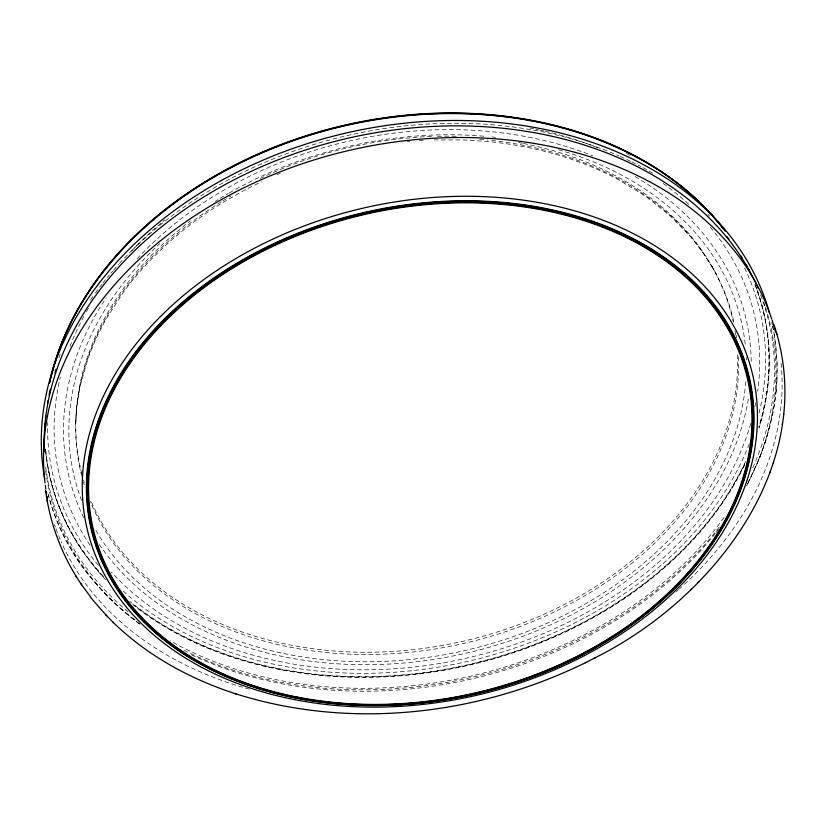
<?xml version="1.0" encoding="UTF-8"?>
<svg xmlns="http://www.w3.org/2000/svg" width="826" height="826" viewBox="0 0 826 826"><rect width="100%" height="100%" fill="white"/><g stroke="black" fill="none" stroke-linecap="round" stroke-linejoin="round"><path stroke-width="0.62" stroke-dasharray="4.13 3.1" d="M75.847 419.959L75.775 422.22M776.905 381.282L777.049 361.623L774.065 333.487M75.806 421.549L77.128 404.048L80.236 385.587L88.351 357.348L96.002 338.619L105.656 319.703L123.404 292.187C149.774 256.256 183.971 226.5 221.802 203.144L244.289 190.29L261.491 181.72M747.757 483.778L759.817 457.635L766.476 438.854L773.528 410.202L776.213 390.719M776.192 390.956L776.915 381.044M276.937 174.771L280.272 173.326M407.332 141.669L409.768 141.422M419.494 140.678L423.149 140.42M434.063 139.924L464.14 139.935L489.983 141.721C534.215 146.285 577.942 158.2 617.332 179.056L645.292 196.113L670.082 215.72L690.928 237.114L702.627 252.136L702.327 251.703L712.611 267.707L712.301 267.201M139.594 624.053L123.766 611.55L109.032 598.034L89.27 576.011C73.111 555.63 60.308 532.553 52.079 507.856L48.228 494.691M711.981 266.612L716.483 274.81L715.76 273.396M772.651 326.249L773.394 329.863M765.361 307.045A370.007 277.36 -12.9 0 1 746.394 486.111M718.403 529.414A370.007 277.36 -12.9 0 1 716.049 532.429M715.254 533.431A370.007 277.36 -12.9 0 1 189.464 653.851M139.842 624.064A370.007 277.36 -12.9 0 1 45.378 468.135M763.74 302.337A370.007 277.36 -12.9 0 1 764.969 305.868M736.42 335.408A335.057 253.51 -12.9 0 1 736.782 337.917M738.475 356.791A335.057 253.51 -12.9 0 1 461.342 643.97A335.057 253.51 -12.9 0 1 90.21 501.444M84.231 484.779A335.057 253.51 -12.9 0 1 83.498 482.353M81.805 476.22A335.057 253.51 -12.9 0 1 221.926 201.41M222.917 200.801A335.057 253.51 -12.9 0 1 230.991 195.989M479.772 139.367A335.057 253.51 -12.9 0 1 487.959 140.1M491.676 140.482A335.057 253.51 -12.9 0 1 733.808 321.655M757.039 289.73A366.321 276.751 -12.9 0 1 759.146 427.837M744.391 465.327A366.321 276.751 -12.9 0 1 133.606 605.221M105.656 579.656A366.321 276.751 -12.9 0 1 45.42 448.91M760.581 294.975A369.222 277.237 -12.9 0 1 751.732 470.025M724.041 517.437A369.222 277.237 -12.9 0 1 170.177 640.811M128.092 611.86A369.222 277.237 -12.9 0 1 45.492 465.1M90.447 300.127A369.222 277.237 -12.9 0 1 93.968 295.058M95.403 293.034A369.222 277.237 -12.9 0 1 102.145 284.01M102.92 283.019A369.222 277.237 -12.9 0 1 109.29 275.11M110.932 273.148A369.222 277.237 -12.9 0 1 112.594 271.186M113.441 270.216A369.222 277.237 -12.9 0 1 118.572 264.403M119.44 263.442A369.222 277.237 -12.9 0 1 137.013 245.446M137.89 244.61A369.222 277.237 -12.9 0 1 619.097 155.969M620.264 156.496A369.222 277.237 -12.9 0 1 630.641 161.338M631.776 161.896A369.222 277.237 -12.9 0 1 640.708 166.46M642.907 167.637A369.222 277.237 -12.9 0 1 653.634 173.728M734.975 330.875A334.499 253.396 -12.9 0 1 735.749 335.883M737.442 354.746A334.499 253.396 -12.9 0 1 461.651 641.585A334.499 253.396 -12.9 0 1 90.736 500.319M84.283 482.498A334.499 253.396 -12.9 0 1 83.55 480.071M81.867 473.938A334.499 253.396 -12.9 0 1 190.424 220.831M260.159 178.447A334.499 253.396 -12.9 0 1 431.492 136.455M437.501 136.28A334.499 253.396 -12.9 0 1 456.633 136.29M518.563 142.568A334.499 253.396 -12.9 0 1 522.259 143.259M523.488 143.497A334.499 253.396 -12.9 0 1 733.312 322.13M558.562 149.743A342.449 258.693 -12.9 0 1 745.248 344.659M746.198 357.348A342.449 258.693 -12.9 0 1 746.291 359.919M745.764 381.746A342.449 258.693 -12.9 0 1 463.737 650.805A342.449 258.693 -12.9 0 1 94.701 528.341M81.588 500.432A342.449 258.693 -12.9 0 1 156.279 246.933M157.177 246.086A342.449 258.693 -12.9 0 1 159.883 243.556M214.966 201.565A342.449 258.693 -12.9 0 1 218.012 199.665M220.057 198.405A342.449 258.693 -12.9 0 1 228.337 193.501M229.391 192.902A342.449 258.693 -12.9 0 1 484.707 136.269M491.883 136.94A342.449 258.693 -12.9 0 1 495.455 137.322M754.943 284.423A366.125 276.71 -12.9 0 1 758.815 427.176M745.661 461.331A366.125 276.71 -12.9 0 1 132.635 603.713M131.675 602.949A366.125 276.71 -12.9 0 1 129.765 601.39M103.188 576.249A366.125 276.71 -12.9 0 1 45.461 448.188M744.525 267.975A362.893 274.49 -12.9 0 1 758.795 414.012M749.285 443.841A362.893 274.49 -12.9 0 1 468.59 661.172A362.893 274.49 -12.9 0 1 120.73 588.835M98.304 565.283A362.893 274.49 -12.9 0 1 47.65 422.561M58.966 357.555A362.893 274.49 -12.9 0 1 60.112 354.075M626.573 153.584A362.893 274.49 -12.9 0 1 632.055 156.413M707.923 214.295A362.893 274.49 -12.9 0 1 709.534 216.082M755.119 284.722A366.217 276.731 -12.9 0 1 758.97 427.486M744.763 463.871A366.217 276.731 -12.9 0 1 132.635 604.064M103.178 576.6A366.217 276.731 -12.9 0 1 45.44 448.528M771.845 322.419A371.968 279.343 -12.9 0 1 772.372 324.825M772.63 326.033A371.968 279.343 -12.9 0 1 773.353 329.646M773.797 332.062A371.968 279.343 -12.9 0 1 748.521 481.362M719.219 527.143A371.968 279.343 -12.9 0 1 182.019 649.339M134.865 619.944A371.968 279.343 -12.9 0 1 48.156 494.485M710.308 227.181A356.625 269.637 -12.9 0 1 757.638 391.276M755.718 402.861A356.625 269.637 -12.9 0 1 754.778 407.466M750.751 423.47A356.625 269.637 -12.9 0 1 468.548 657.682A356.625 269.637 -12.9 0 1 111.242 572.046M90.096 545.284A356.625 269.637 -12.9 0 1 60.36 377.11M69.962 346.486A356.625 269.637 -12.9 0 1 85.274 313.808M86.513 311.578A356.625 269.637 -12.9 0 1 88.434 308.243M131.664 250.897A356.625 269.637 -12.9 0 1 161.979 222.339M162.887 221.564A356.625 269.637 -12.9 0 1 164.735 220.036M529.755 127.968A356.625 269.637 -12.9 0 1 534.546 128.918M535.733 129.166A356.625 269.637 -12.9 0 1 539.295 129.919M540.483 130.188A356.625 269.637 -12.9 0 1 544.024 130.983M545.201 131.251A356.625 269.637 -12.9 0 1 597.787 147.771M663.144 183.413A356.625 269.637 -12.9 0 1 689.07 204.683M635.277 176.609A347.601 262.668 -12.9 0 1 751.206 361.592M748.315 399.123A347.601 262.668 -12.9 0 1 463.861 653.686A347.601 262.668 -12.9 0 1 99.285 544.499M83.787 517.881A347.601 262.668 -12.9 0 1 106.172 297.783M137.137 258.744A347.601 262.668 -12.9 0 1 592.686 155.825M781.076 363.306A373.486 277.897 -12.9 0 1 781.592 369.346M781.675 370.564A373.486 277.897 -12.9 0 1 683.742 584.994M682.008 586.574A373.486 277.897 -12.9 0 1 679.395 588.928M678.518 589.712A373.486 277.897 -12.9 0 1 675.864 592.046M249.307 689.163A373.486 277.897 -12.9 0 1 243.66 687.562M242.534 687.232A373.486 277.897 -12.9 0 1 61.145 541.701M60.184 539.481A373.486 277.897 -12.9 0 1 57.892 533.875M57.448 532.739A373.486 277.897 -12.9 0 1 55.755 528.196M55.342 527.05A373.486 277.897 -12.9 0 1 54.547 524.747"/><path stroke-width="1.24" d="M595.009 657.816L595.381 657.63C713.922 598.613 819.702 462.994 774.065 324.917M783.492 414.828L783.626 413.743M782.315 424.388L782.449 423.325M770.121 472.255L770.441 471.326M773.26 463.035L773.59 462.085M690.794 589.764L691.321 589.248M698.218 582.464L698.755 581.938M235.317 693.685C350.048 730.122 477.986 715.43 585.335 662.762L585.675 662.586M585.335 662.762L595.381 657.63M236.009 693.923C190.424 679.22 147.131 655.627 112.759 621.957M81.051 583.961L93.111 600.399L106.606 615.721M105.904 615.009L113.451 622.659M45.564 490.355C49.591 520.917 60.133 550.591 76.415 576.765M75.827 575.856L81.629 584.86M776.533 333.084L776.936 334.406M47.103 500.143L47.319 501.506M44.17 451.894A370.007 277.36 -12.9 0 1 348.056 138.2A370.007 277.36 -12.9 0 1 758.175 288.357M47.557 498.78A373.486 277.897 -12.9 0 1 47.092 496.364M46.648 493.927A373.486 277.897 -12.9 0 1 46.235 491.491M45.853 489.044A373.486 277.897 -12.9 0 1 45.327 485.347M45.007 482.88A373.486 277.897 -12.9 0 1 44.243 475.425M44.139 474.176A373.486 277.897 -12.9 0 1 351.587 149.857A373.486 277.897 -12.9 0 1 768.345 309.585M768.789 310.752A373.486 277.897 -12.9 0 1 771.701 318.991M772.083 320.168A373.486 277.897 -12.9 0 1 775.531 332.052M44.687 478.801A371.968 279.343 -12.9 0 1 346.827 132.852A371.968 279.343 -12.9 0 1 769.419 312.817M51.326 375.737A366.321 276.751 -12.9 0 1 345.196 125.707A366.321 276.751 -12.9 0 1 718.589 222.917M722.347 227.563A366.321 276.751 -12.9 0 1 725.249 231.321M49.508 383.171A366.125 276.71 -12.9 0 1 345.051 125.087A366.125 276.71 -12.9 0 1 723.462 228.823M49.725 382.345A366.217 276.731 -12.9 0 1 345.857 125.211A366.217 276.731 -12.9 0 1 723.628 229.112M44.594 427.341A369.222 277.237 -12.9 0 1 44.841 423.903M45.378 418.152A369.222 277.237 -12.9 0 1 45.626 415.85M47.485 403.119A369.222 277.237 -12.9 0 1 47.898 400.796M49.054 394.973A369.222 277.237 -12.9 0 1 50.355 389.139M54.867 372.763A369.222 277.237 -12.9 0 1 55.992 369.243M726.797 236.422A369.222 277.237 -12.9 0 1 729.007 239.241M740.55 255.575A369.222 277.237 -12.9 0 1 742.409 258.517M745.961 264.454A369.222 277.237 -12.9 0 1 747.664 267.438M748.294 268.564A369.222 277.237 -12.9 0 1 749.512 270.825M297.37 697.485A336.234 246.003 -12.9 0 0 749.099 383.553A336.234 246.003 -12.9 0 0 214.326 279.477A336.234 246.003 -12.9 0 0 297.37 697.485M297.701 697.175A335.624 245.549 -12.9 0 0 748.532 383.739A335.624 245.549 -12.9 0 0 214.657 279.973A335.624 245.549 -12.9 0 0 297.701 697.175M296.802 698.001A337.266 246.778 -12.9 0 0 750.091 383.223A337.266 246.778 -12.9 0 0 213.748 278.63A337.266 246.778 -12.9 0 0 296.802 698.001M294.335 699.57A341.572 250.092 -12.9 0 0 754.024 381.199A341.572 250.092 -12.9 0 0 211.208 274.335A341.572 250.092 -12.9 0 0 294.335 699.57M297.071 697.753A336.781 246.406 -12.9 0 0 749.626 383.378A336.781 246.406 -12.9 0 0 214.027 279.033A336.781 246.406 -12.9 0 0 297.071 697.753M296.555 698.218A337.72 247.119 -12.9 0 0 750.514 383.078A337.72 247.119 -12.9 0 0 213.5 278.248A337.72 247.119 -12.9 0 0 296.555 698.218"/></g></svg>
